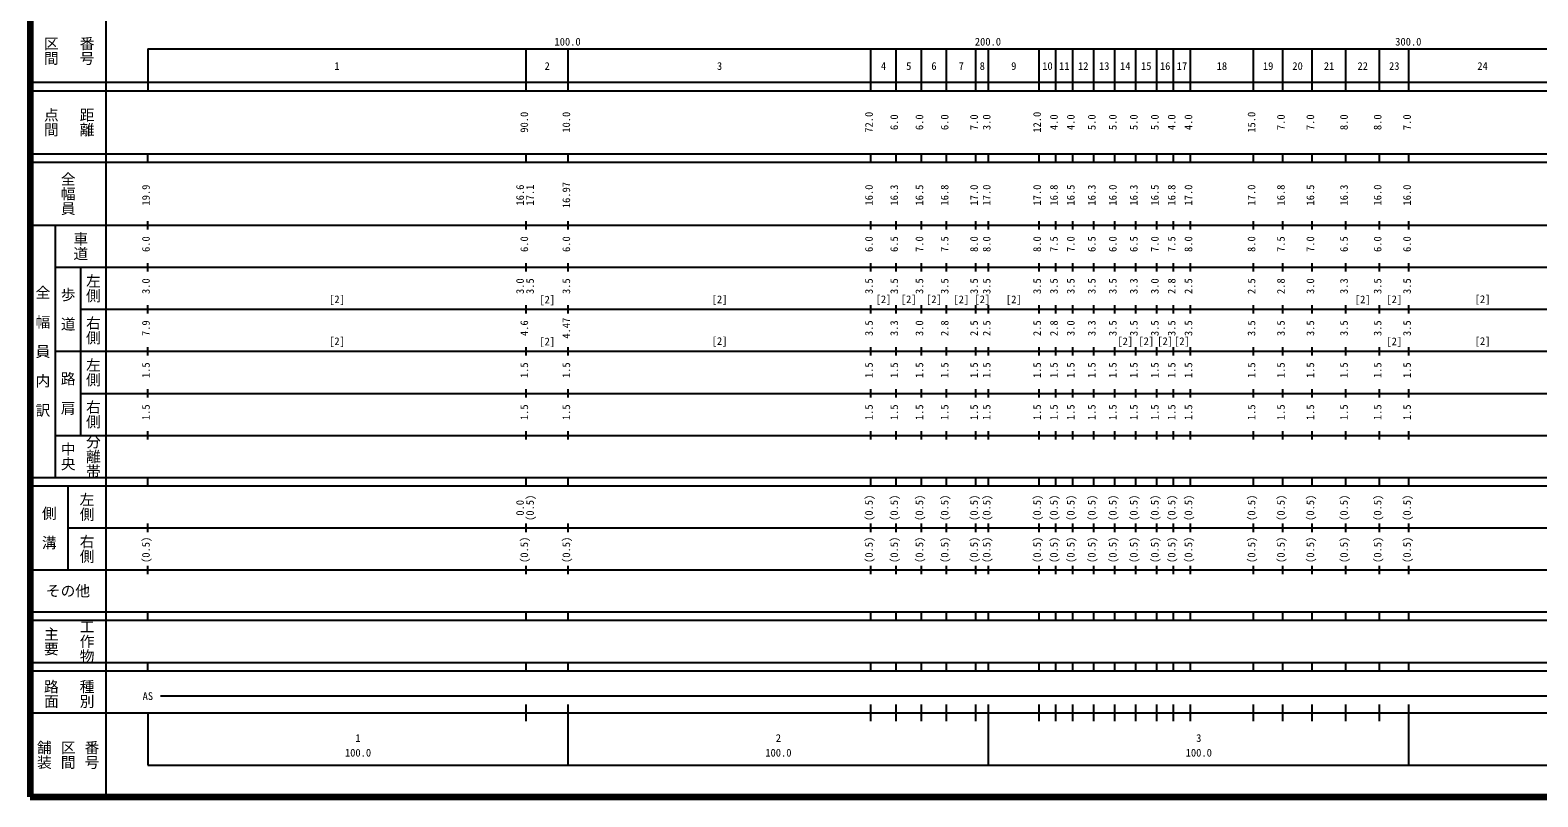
# Model space of a CAD drawing. Units: millimetres on the paper, enlarged 1000 times. Extents: x 40000 to 680000, y 20000 to 380000.
# Drawn here: x 40000 to 398660, y 20000 to 202409 of the extents above; entities that cross this region are included whole.
import ezdxf
from ezdxf.enums import TextEntityAlignment as Align

# ---------------------------------------------------------------- set-up
doc = ezdxf.new("R2010")
doc.units = ezdxf.units.MM
doc.header["$LTSCALE"] = 1000
doc.layers.add('M-TTL', color=2, linetype='Continuous', lineweight=140)
doc.layers.add('M-TTL-BAND', color=7, linetype='Continuous', lineweight=25)
doc.styles.add('@ＭＳ ゴシック', font='')
doc.styles.add('ＭＳ ゴシック', font='')
doc.styles.get('@ＭＳ ゴシック').set_extended_font_data('@MS Gothic')
doc.styles.get('ＭＳ ゴシック').set_extended_font_data('MS Gothic')

msp = doc.modelspace()

# ---------------------------------------------------------------- linework, layer by layer
at = {"layer": 'M-TTL'}
for p, q in [((40000, 380000), (40000, 20000)), ((40000, 20000), (680000, 20000))]:
    msp.add_line(p, q, dxfattribs=at)
at = {"layer": 'M-TTL-BAND'}
for p, q in [((58000, 370000), (58000, 20000)), ((68000, 198000), (579000, 198000)), ((68000, 198000), (68000, 188000)), ((158000, 188000), (158000, 198000)), ((168000, 188000), (168000, 198000)), ((240000, 188000), (240000, 198000)), ((246000, 188000), (246000, 198000)), ((252000, 188000), (252000, 198000)), ((258000, 188000), (258000, 198000)), ((265000, 188000), (265000, 198000)), ((268000, 188000), (268000, 198000)), ((280000, 188000), (280000, 198000)), ((284000, 188000), (284000, 198000)), ((288000, 188000), (288000, 198000)), ((293000, 188000), (293000, 198000)), ((298000, 188000), (298000, 198000)), ((303000, 188000), (303000, 198000)), ((308000, 188000), (308000, 198000)), ((312000, 188000), (312000, 198000)), ((316000, 188000), (316000, 198000)), ((331000, 188000), (331000, 198000)), ((338000, 188000), (338000, 198000)), ((345000, 188000), (345000, 198000)), ((353000, 188000), (353000, 198000)), ((361000, 188000), (361000, 198000)), ((368000, 188000), (368000, 198000)), ((40000, 190000), (579000, 190000)), ((40000, 188000), (579000, 188000)), ((40000, 173000), (579000, 173000)), ((68000, 171000), (68000, 173000)), ((158000, 171000), (158000, 173000)), ((168000, 171000), (168000, 173000)), ((240000, 171000), (240000, 173000)), ((246000, 171000), (246000, 173000)), ((252000, 171000), (252000, 173000)), ((258000, 171000), (258000, 173000)), ((265000, 171000), (265000, 173000)), ((268000, 171000), (268000, 173000)), ((280000, 171000), (280000, 173000)), ((284000, 171000), (284000, 173000)), ((288000, 171000), (288000, 173000)), ((293000, 171000), (293000, 173000)), ((298000, 171000), (298000, 173000)), ((303000, 171000), (303000, 173000)), ((308000, 171000), (308000, 173000)), ((312000, 171000), (312000, 173000)), ((316000, 171000), (316000, 173000)), ((331000, 171000), (331000, 173000)), ((338000, 171000), (338000, 173000)), ((345000, 171000), (345000, 173000)), ((353000, 171000), (353000, 173000)), ((361000, 171000), (361000, 173000)), ((368000, 171000), (368000, 173000)), ((40000, 171000), (579000, 171000)), ((40000, 156000), (579000, 156000)), ((46000, 96000), (46000, 156000)), ((68000, 155000), (68000, 157000)), ((158000, 155000), (158000, 157000)), ((168000, 155000), (168000, 157000)), ((240000, 155000), (240000, 157000)), ((246000, 155000), (246000, 157000)), ((252000, 155000), (252000, 157000)), ((258000, 155000), (258000, 157000)), ((265000, 155000), (265000, 157000)), ((268000, 155000), (268000, 157000)), ((280000, 155000), (280000, 157000)), ((284000, 155000), (284000, 157000)), ((288000, 155000), (288000, 157000)), ((293000, 155000), (293000, 157000)), ((298000, 155000), (298000, 157000)), ((303000, 155000), (303000, 157000)), ((308000, 155000), (308000, 157000)), ((312000, 155000), (312000, 157000)), ((316000, 155000), (316000, 157000)), ((331000, 155000), (331000, 157000)), ((338000, 155000), (338000, 157000)), ((345000, 155000), (345000, 157000)), ((353000, 155000), (353000, 157000)), ((361000, 155000), (361000, 157000)), ((368000, 155000), (368000, 157000)), ((46000, 146000), (579000, 146000)), ((52000, 146000), (52000, 106000)), ((68000, 145000), (68000, 147000)), ((158000, 145000), (158000, 147000)), ((168000, 145000), (168000, 147000)), ((240000, 145000), (240000, 147000)), ((246000, 145000), (246000, 147000)), ((252000, 145000), (252000, 147000)), ((258000, 145000), (258000, 147000)), ((265000, 145000), (265000, 147000)), ((268000, 145000), (268000, 147000)), ((280000, 145000), (280000, 147000)), ((284000, 145000), (284000, 147000)), ((288000, 145000), (288000, 147000)), ((293000, 145000), (293000, 147000)), ((298000, 145000), (298000, 147000)), ((303000, 145000), (303000, 147000)), ((308000, 145000), (308000, 147000)), ((312000, 145000), (312000, 147000)), ((316000, 145000), (316000, 147000)), ((331000, 145000), (331000, 147000)), ((338000, 145000), (338000, 147000)), ((345000, 145000), (345000, 147000)), ((353000, 145000), (353000, 147000)), ((361000, 145000), (361000, 147000)), ((368000, 145000), (368000, 147000)), ((68000, 135000), (68000, 137000)), ((158000, 135000), (158000, 137000)), ((168000, 135000), (168000, 137000)), ((240000, 135000), (240000, 137000)), ((246000, 135000), (246000, 137000)), ((252000, 135000), (252000, 137000)), ((258000, 135000), (258000, 137000)), ((265000, 135000), (265000, 137000)), ((268000, 135000), (268000, 137000)), ((280000, 135000), (280000, 137000)), ((284000, 135000), (284000, 137000)), ((288000, 135000), (288000, 137000)), ((293000, 135000), (293000, 137000)), ((298000, 135000), (298000, 137000)), ((303000, 135000), (303000, 137000)), ((308000, 135000), (308000, 137000)), ((312000, 135000), (312000, 137000)), ((316000, 135000), (316000, 137000)), ((331000, 135000), (331000, 137000)), ((338000, 135000), (338000, 137000)), ((345000, 135000), (345000, 137000)), ((353000, 135000), (353000, 137000)), ((361000, 135000), (361000, 137000)), ((368000, 135000), (368000, 137000)), ((52000, 136000), (579000, 136000)), ((46000, 126000), (579000, 126000)), ((68000, 125000), (68000, 127000)), ((158000, 125000), (158000, 127000)), ((168000, 125000), (168000, 127000)), ((240000, 125000), (240000, 127000)), ((246000, 125000), (246000, 127000)), ((252000, 125000), (252000, 127000)), ((258000, 125000), (258000, 127000)), ((265000, 125000), (265000, 127000)), ((268000, 125000), (268000, 127000)), ((280000, 125000), (280000, 127000)), ((284000, 125000), (284000, 127000)), ((288000, 125000), (288000, 127000)), ((293000, 125000), (293000, 127000)), ((298000, 125000), (298000, 127000)), ((303000, 125000), (303000, 127000)), ((308000, 125000), (308000, 127000)), ((312000, 125000), (312000, 127000)), ((316000, 125000), (316000, 127000)), ((331000, 125000), (331000, 127000)), ((338000, 125000), (338000, 127000)), ((345000, 125000), (345000, 127000)), ((353000, 125000), (353000, 127000)), ((361000, 125000), (361000, 127000)), ((368000, 125000), (368000, 127000)), ((52000, 116000), (579000, 116000)), ((68000, 115000), (68000, 117000)), ((158000, 115000), (158000, 117000)), ((168000, 115000), (168000, 117000)), ((240000, 115000), (240000, 117000)), ((246000, 115000), (246000, 117000)), ((252000, 115000), (252000, 117000)), ((258000, 115000), (258000, 117000)), ((265000, 115000), (265000, 117000)), ((268000, 115000), (268000, 117000)), ((280000, 115000), (280000, 117000)), ((284000, 115000), (284000, 117000)), ((288000, 115000), (288000, 117000)), ((293000, 115000), (293000, 117000)), ((298000, 115000), (298000, 117000)), ((303000, 115000), (303000, 117000)), ((308000, 115000), (308000, 117000)), ((312000, 115000), (312000, 117000)), ((316000, 115000), (316000, 117000)), ((331000, 115000), (331000, 117000)), ((338000, 115000), (338000, 117000)), ((345000, 115000), (345000, 117000)), ((353000, 115000), (353000, 117000)), ((361000, 115000), (361000, 117000)), ((368000, 115000), (368000, 117000)), ((46000, 106000), (579000, 106000)), ((68000, 105000), (68000, 107000)), ((158000, 105000), (158000, 107000)), ((168000, 105000), (168000, 107000)), ((240000, 105000), (240000, 107000)), ((246000, 105000), (246000, 107000)), ((252000, 105000), (252000, 107000)), ((258000, 105000), (258000, 107000)), ((265000, 105000), (265000, 107000)), ((268000, 105000), (268000, 107000)), ((280000, 105000), (280000, 107000)), ((284000, 105000), (284000, 107000)), ((288000, 105000), (288000, 107000)), ((293000, 105000), (293000, 107000)), ((298000, 105000), (298000, 107000)), ((303000, 105000), (303000, 107000)), ((308000, 105000), (308000, 107000)), ((312000, 105000), (312000, 107000)), ((316000, 105000), (316000, 107000)), ((331000, 105000), (331000, 107000)), ((338000, 105000), (338000, 107000)), ((345000, 105000), (345000, 107000)), ((353000, 105000), (353000, 107000)), ((361000, 105000), (361000, 107000)), ((368000, 105000), (368000, 107000)), ((40000, 96000), (579000, 96000)), ((40000, 94000), (579000, 94000)), ((49000, 94000), (49000, 74000)), ((68000, 94000), (68000, 96000)), ((158000, 94000), (158000, 96000)), ((168000, 94000), (168000, 96000)), ((240000, 94000), (240000, 96000)), ((246000, 94000), (246000, 96000)), ((252000, 94000), (252000, 96000)), ((258000, 94000), (258000, 96000)), ((265000, 94000), (265000, 96000)), ((268000, 94000), (268000, 96000)), ((280000, 94000), (280000, 96000)), ((284000, 94000), (284000, 96000)), ((288000, 94000), (288000, 96000)), ((293000, 94000), (293000, 96000)), ((298000, 94000), (298000, 96000)), ((303000, 94000), (303000, 96000)), ((308000, 94000), (308000, 96000)), ((312000, 94000), (312000, 96000)), ((316000, 94000), (316000, 96000)), ((331000, 94000), (331000, 96000)), ((338000, 94000), (338000, 96000)), ((345000, 94000), (345000, 96000)), ((353000, 94000), (353000, 96000)), ((361000, 94000), (361000, 96000)), ((368000, 94000), (368000, 96000)), ((49000, 84000), (579000, 84000)), ((68000, 83000), (68000, 85000)), ((158000, 83000), (158000, 85000)), ((168000, 83000), (168000, 85000)), ((240000, 83000), (240000, 85000)), ((246000, 83000), (246000, 85000)), ((252000, 83000), (252000, 85000)), ((258000, 83000), (258000, 85000)), ((265000, 83000), (265000, 85000)), ((268000, 83000), (268000, 85000)), ((280000, 83000), (280000, 85000)), ((284000, 83000), (284000, 85000)), ((288000, 83000), (288000, 85000)), ((293000, 83000), (293000, 85000)), ((298000, 83000), (298000, 85000)), ((303000, 83000), (303000, 85000)), ((308000, 83000), (308000, 85000)), ((312000, 83000), (312000, 85000)), ((316000, 83000), (316000, 85000)), ((331000, 83000), (331000, 85000)), ((338000, 83000), (338000, 85000)), ((345000, 83000), (345000, 85000)), ((353000, 83000), (353000, 85000)), ((361000, 83000), (361000, 85000)), ((368000, 83000), (368000, 85000)), ((40000, 74000), (579000, 74000)), ((68000, 73000), (68000, 75000)), ((158000, 73000), (158000, 75000)), ((168000, 73000), (168000, 75000)), ((240000, 73000), (240000, 75000)), ((246000, 73000), (246000, 75000)), ((252000, 73000), (252000, 75000)), ((258000, 73000), (258000, 75000)), ((265000, 73000), (265000, 75000)), ((268000, 73000), (268000, 75000)), ((280000, 73000), (280000, 75000)), ((284000, 73000), (284000, 75000)), ((288000, 73000), (288000, 75000)), ((293000, 73000), (293000, 75000)), ((298000, 73000), (298000, 75000)), ((303000, 73000), (303000, 75000)), ((308000, 73000), (308000, 75000)), ((312000, 73000), (312000, 75000)), ((316000, 73000), (316000, 75000)), ((331000, 73000), (331000, 75000)), ((338000, 73000), (338000, 75000)), ((345000, 73000), (345000, 75000)), ((353000, 73000), (353000, 75000)), ((361000, 73000), (361000, 75000)), ((368000, 73000), (368000, 75000)), ((40000, 64000), (579000, 64000)), ((40000, 62000), (579000, 62000)), ((68000, 62000), (68000, 64000)), ((158000, 62000), (158000, 64000)), ((168000, 62000), (168000, 64000)), ((240000, 62000), (240000, 64000)), ((246000, 62000), (246000, 64000)), ((252000, 62000), (252000, 64000)), ((258000, 62000), (258000, 64000)), ((265000, 62000), (265000, 64000)), ((268000, 62000), (268000, 64000)), ((280000, 62000), (280000, 64000)), ((284000, 62000), (284000, 64000)), ((288000, 62000), (288000, 64000)), ((293000, 62000), (293000, 64000)), ((298000, 62000), (298000, 64000)), ((303000, 62000), (303000, 64000)), ((308000, 62000), (308000, 64000)), ((312000, 62000), (312000, 64000)), ((316000, 62000), (316000, 64000)), ((331000, 62000), (331000, 64000)), ((338000, 62000), (338000, 64000)), ((345000, 62000), (345000, 64000)), ((353000, 62000), (353000, 64000)), ((361000, 62000), (361000, 64000)), ((368000, 62000), (368000, 64000)), ((40000, 52000), (579000, 52000)), ((68000, 50000), (68000, 52000)), ((158000, 50000), (158000, 52000)), ((168000, 50000), (168000, 52000)), ((240000, 50000), (240000, 52000)), ((246000, 50000), (246000, 52000)), ((252000, 50000), (252000, 52000)), ((258000, 50000), (258000, 52000)), ((265000, 50000), (265000, 52000)), ((268000, 50000), (268000, 52000)), ((280000, 50000), (280000, 52000)), ((284000, 50000), (284000, 52000)), ((288000, 50000), (288000, 52000)), ((293000, 50000), (293000, 52000)), ((298000, 50000), (298000, 52000)), ((303000, 50000), (303000, 52000)), ((308000, 50000), (308000, 52000)), ((312000, 50000), (312000, 52000)), ((316000, 50000), (316000, 52000)), ((331000, 50000), (331000, 52000)), ((338000, 50000), (338000, 52000)), ((345000, 50000), (345000, 52000)), ((353000, 50000), (353000, 52000)), ((361000, 50000), (361000, 52000)), ((368000, 50000), (368000, 52000)), ((40000, 50000), (579000, 50000)), ((71000, 44000), (565000, 44000)), ((40000, 40000), (579000, 40000)), ((68000, 40000), (68000, 27500)), ((158000, 38000), (158000, 42000)), ((168000, 27500), (168000, 42000)), ((240000, 38000), (240000, 42000)), ((246000, 38000), (246000, 42000)), ((252000, 38000), (252000, 42000)), ((258000, 38000), (258000, 42000)), ((265000, 38000), (265000, 42000)), ((268000, 27500), (268000, 42000)), ((280000, 38000), (280000, 42000)), ((284000, 38000), (284000, 42000)), ((288000, 38000), (288000, 42000)), ((293000, 38000), (293000, 42000)), ((298000, 38000), (298000, 42000)), ((303000, 38000), (303000, 42000)), ((308000, 38000), (308000, 42000)), ((312000, 38000), (312000, 42000)), ((316000, 38000), (316000, 42000)), ((331000, 38000), (331000, 42000)), ((338000, 38000), (338000, 42000)), ((345000, 38000), (345000, 42000)), ((353000, 38000), (353000, 42000)), ((361000, 38000), (361000, 42000)), ((368000, 27500), (368000, 42000)), ((68000, 27500), (579000, 27500))]:
    msp.add_line(p, q, dxfattribs=at)

# ---------------------------------------------------------------- texts
at = {"layer": 'M-TTL-BAND', "style": '@ＭＳ ゴシック'}
for s, p in [('区間', (45000, 197500)), ('番号', (53500, 197500)), ('点間', (45000, 180500)), ('距離', (53500, 180500)), ('全幅員', (49000, 163500)), ('車道', (52000, 151000)), ('左側', (55000, 141000)), ('全\u3000幅\u3000員\u3000内\u3000訳', (43000, 126000)), ('歩\u3000道', (49000, 136000)), ('右側', (55000, 131000)), ('左側', (55000, 121000)), ('路\u3000肩', (49000, 116000)), ('右側', (55000, 111000)), ('中央', (49000, 101000)), ('分離帯', (55000, 101000)), ('左側', (53500, 89000)), ('側\u3000溝', (44500, 84000)), ('右側', (53500, 79000)), ('工作物', (53500, 57000)), ('主要', (45000, 57000)), ('路面', (45000, 44500)), ('種別', (53500, 44500)), ('舗装', (43333, 30000)), ('区間', (49000, 30000)), ('番号', (54667, 30000))]:
    msp.add_text(s, height=2566, rotation=270, dxfattribs=at).set_placement(p, align=Align.MIDDLE_CENTER)
at = {"layer": 'M-TTL-BAND', "style": 'ＭＳ ゴシック'}
for s, p in [('100.0', (167844, 198195)), ('200.0', (267844, 198195)), ('300.0', (367844, 198195)), ('1', (113000, 192405)), ('2', (163000, 192405)), ('3', (204000, 192405)), ('4', (243000, 192405)), ('5', (249000, 192405)), ('6', (255000, 192405)), ('7', (261500, 192405)), ('8', (266500, 192405)), ('9', (274000, 192405)), ('10', (282000, 192405)), ('11', (286000, 192405)), ('12', (290500, 192405)), ('13', (295500, 192405)), ('14', (300500, 192405)), ('15', (305500, 192405)), ('16', (310000, 192405)), ('17', (314000, 192405)), ('18', (323500, 192405)), ('19', (334500, 192405)), ('20', (341500, 192405)), ('21', (349000, 192405)), ('22', (357000, 192405)), ('23', (364500, 192405)), ('24', (385500, 192405)), ('[2]', (113000, 136908)), ('[2]', (163000, 136843)), ('[2]', (204000, 136900)), ('[2]', (243000, 136918)), ('[2]', (249000, 136918)), ('[2]', (255000, 136918)), ('[2]', (261500, 136892)), ('[2]', (266500, 136918)), ('[2]', (274000, 136892)), ('[2]', (357000, 136876)), ('[2]', (364500, 136909)), ('[2]', (385500, 136942)), ('[2]', (113000, 126928)), ('[2]', (163000, 126872)), ('[2]', (204000, 126971)), ('[2]', (300500, 126922)), ('[2]', (305500, 126948)), ('[2]', (310000, 126948)), ('[2]', (314000, 126948)), ('[2]', (364500, 126905)), ('[2]', (385500, 126961)), ('AS', (68000, 42500)), ('1', (118000, 32523)), ('2', (218000, 32523)), ('3', (318000, 32523)), ('100.0', (118000, 29033)), ('100.0', (218000, 29033)), ('100.0', (318000, 29033))]:
    msp.add_text(s, height=1833, dxfattribs=at).set_placement(p, align=Align.BOTTOM_CENTER)
for s, p in [('90.0', (159000, 180500)), ('10.0', (169000, 180500)), ('72.0', (241000, 180500)), ('6.0', (247000, 180500)), ('6.0', (253000, 180500)), ('6.0', (259000, 180500)), ('7.0', (266000, 180500)), ('3.0', (269000, 180500)), ('12.0', (281000, 180500)), ('4.0', (285000, 180500)), ('4.0', (289000, 180500)), ('5.0', (294000, 180500)), ('5.0', (299000, 180500)), ('5.0', (304000, 180500)), ('5.0', (309000, 180500)), ('4.0', (313000, 180500)), ('4.0', (317000, 180500)), ('15.0', (332000, 180500)), ('7.0', (339000, 180500)), ('7.0', (346000, 180500)), ('8.0', (354000, 180500)), ('8.0', (362000, 180500)), ('7.0', (369000, 180500)), ('19.9', (69000, 163174)), ('16.6', (158000, 163174)), ('17.1', (160370, 163174)), ('16.97', (169000, 163174)), ('16.0', (241000, 163174)), ('16.3', (247000, 163174)), ('16.5', (253000, 163174)), ('16.8', (259000, 163174)), ('17.0', (266000, 163174)), ('17.0', (269000, 163174)), ('17.0', (281000, 163174)), ('16.8', (285000, 163174)), ('16.5', (289000, 163174)), ('16.3', (294000, 163174)), ('16.0', (299000, 163174)), ('16.3', (304000, 163174)), ('16.5', (309000, 163174)), ('16.8', (313000, 163174)), ('17.0', (317000, 163174)), ('17.0', (332000, 163174)), ('16.8', (339000, 163174)), ('16.5', (346000, 163174)), ('16.3', (354000, 163174)), ('16.0', (362000, 163174)), ('16.0', (369000, 163174)), ('6.0', (69000, 151500)), ('6.0', (159000, 151500)), ('6.0', (169000, 151500)), ('6.0', (241000, 151500)), ('6.5', (247000, 151500)), ('7.0', (253000, 151500)), ('7.5', (259000, 151500)), ('8.0', (266000, 151500)), ('8.0', (269000, 151500)), ('8.0', (281000, 151500)), ('7.5', (285000, 151500)), ('7.0', (289000, 151500)), ('6.5', (294000, 151500)), ('6.0', (299000, 151500)), ('6.5', (304000, 151500)), ('7.0', (309000, 151500)), ('7.5', (313000, 151500)), ('8.0', (317000, 151500)), ('8.0', (332000, 151500)), ('7.5', (339000, 151500)), ('7.0', (346000, 151500)), ('6.5', (354000, 151500)), ('6.0', (362000, 151500)), ('6.0', (369000, 151500)), ('3.0', (69000, 141500)), ('3.0', (158000, 141500)), ('3.5', (160370, 141500)), ('3.5', (169000, 141500)), ('3.5', (241000, 141500)), ('3.5', (247000, 141500)), ('3.5', (253000, 141500)), ('3.5', (259000, 141500)), ('3.5', (266000, 141500)), ('3.5', (269000, 141500)), ('3.5', (281000, 141500)), ('3.5', (285000, 141500)), ('3.5', (289000, 141500)), ('3.5', (294000, 141500)), ('3.5', (299000, 141500)), ('3.3', (304000, 141500)), ('3.0', (309000, 141500)), ('2.8', (313000, 141500)), ('2.5', (317000, 141500)), ('2.5', (332000, 141500)), ('2.8', (339000, 141500)), ('3.0', (346000, 141500)), ('3.3', (354000, 141500)), ('3.5', (362000, 141500)), ('3.5', (369000, 141500)), ('7.9', (69000, 131500)), ('4.6', (159000, 131500)), ('4.47', (169000, 131500)), ('3.5', (241000, 131500)), ('3.3', (247000, 131500)), ('3.0', (253000, 131500)), ('2.8', (259000, 131500)), ('2.5', (266000, 131500)), ('2.5', (269000, 131500)), ('2.5', (281000, 131500)), ('2.8', (285000, 131500)), ('3.0', (289000, 131500)), ('3.3', (294000, 131500)), ('3.5', (299000, 131500)), ('3.5', (304000, 131500)), ('3.5', (309000, 131500)), ('3.5', (313000, 131500)), ('3.5', (317000, 131500)), ('3.5', (332000, 131500)), ('3.5', (339000, 131500)), ('3.5', (346000, 131500)), ('3.5', (354000, 131500)), ('3.5', (362000, 131500)), ('3.5', (369000, 131500)), ('1.5', (69000, 121500)), ('1.5', (159000, 121500)), ('1.5', (169000, 121500)), ('1.5', (241000, 121500)), ('1.5', (247000, 121500)), ('1.5', (253000, 121500)), ('1.5', (259000, 121500)), ('1.5', (266000, 121500)), ('1.5', (269000, 121500)), ('1.5', (281000, 121500)), ('1.5', (285000, 121500)), ('1.5', (289000, 121500)), ('1.5', (294000, 121500)), ('1.5', (299000, 121500)), ('1.5', (304000, 121500)), ('1.5', (309000, 121500)), ('1.5', (313000, 121500)), ('1.5', (317000, 121500)), ('1.5', (332000, 121500)), ('1.5', (339000, 121500)), ('1.5', (346000, 121500)), ('1.5', (354000, 121500)), ('1.5', (362000, 121500)), ('1.5', (369000, 121500)), ('1.5', (69000, 111500)), ('1.5', (159000, 111500)), ('1.5', (169000, 111500)), ('1.5', (241000, 111500)), ('1.5', (247000, 111500)), ('1.5', (253000, 111500)), ('1.5', (259000, 111500)), ('1.5', (266000, 111500)), ('1.5', (269000, 111500)), ('1.5', (281000, 111500)), ('1.5', (285000, 111500)), ('1.5', (289000, 111500)), ('1.5', (294000, 111500)), ('1.5', (299000, 111500)), ('1.5', (304000, 111500)), ('1.5', (309000, 111500)), ('1.5', (313000, 111500)), ('1.5', (317000, 111500)), ('1.5', (332000, 111500)), ('1.5', (339000, 111500)), ('1.5', (346000, 111500)), ('1.5', (354000, 111500)), ('1.5', (362000, 111500)), ('1.5', (369000, 111500)), ('0.0', (158000, 88764)), ('(0.5)', (160370, 88764)), ('(0.5)', (241000, 88764)), ('(0.5)', (247000, 88764)), ('(0.5)', (253000, 88764)), ('(0.5)', (259000, 88764)), ('(0.5)', (266000, 88764)), ('(0.5)', (269000, 88764)), ('(0.5)', (281000, 88764)), ('(0.5)', (285000, 88764)), ('(0.5)', (289000, 88764)), ('(0.5)', (294000, 88764)), ('(0.5)', (299000, 88764)), ('(0.5)', (304000, 88764)), ('(0.5)', (309000, 88764)), ('(0.5)', (313000, 88764)), ('(0.5)', (317000, 88764)), ('(0.5)', (332000, 88764)), ('(0.5)', (339000, 88764)), ('(0.5)', (346000, 88764)), ('(0.5)', (354000, 88764)), ('(0.5)', (362000, 88764)), ('(0.5)', (369000, 88764)), ('(0.5)', (69000, 78764)), ('(0.5)', (159000, 78764)), ('(0.5)', (169000, 78764)), ('(0.5)', (241000, 78764)), ('(0.5)', (247000, 78764)), ('(0.5)', (253000, 78764)), ('(0.5)', (259000, 78764)), ('(0.5)', (266000, 78764)), ('(0.5)', (269000, 78764)), ('(0.5)', (281000, 78764)), ('(0.5)', (285000, 78764)), ('(0.5)', (289000, 78764)), ('(0.5)', (294000, 78764)), ('(0.5)', (299000, 78764)), ('(0.5)', (304000, 78764)), ('(0.5)', (309000, 78764)), ('(0.5)', (313000, 78764)), ('(0.5)', (317000, 78764)), ('(0.5)', (332000, 78764)), ('(0.5)', (339000, 78764)), ('(0.5)', (346000, 78764)), ('(0.5)', (354000, 78764)), ('(0.5)', (362000, 78764)), ('(0.5)', (369000, 78764))]:
    msp.add_text(s, height=1833, rotation=90, dxfattribs=at).set_placement(p, align=Align.BOTTOM_CENTER)
msp.add_text('その他', height=2566, dxfattribs=at).set_placement((49000, 69000), align=Align.MIDDLE_CENTER)

doc.saveas('drawing.dxf')
